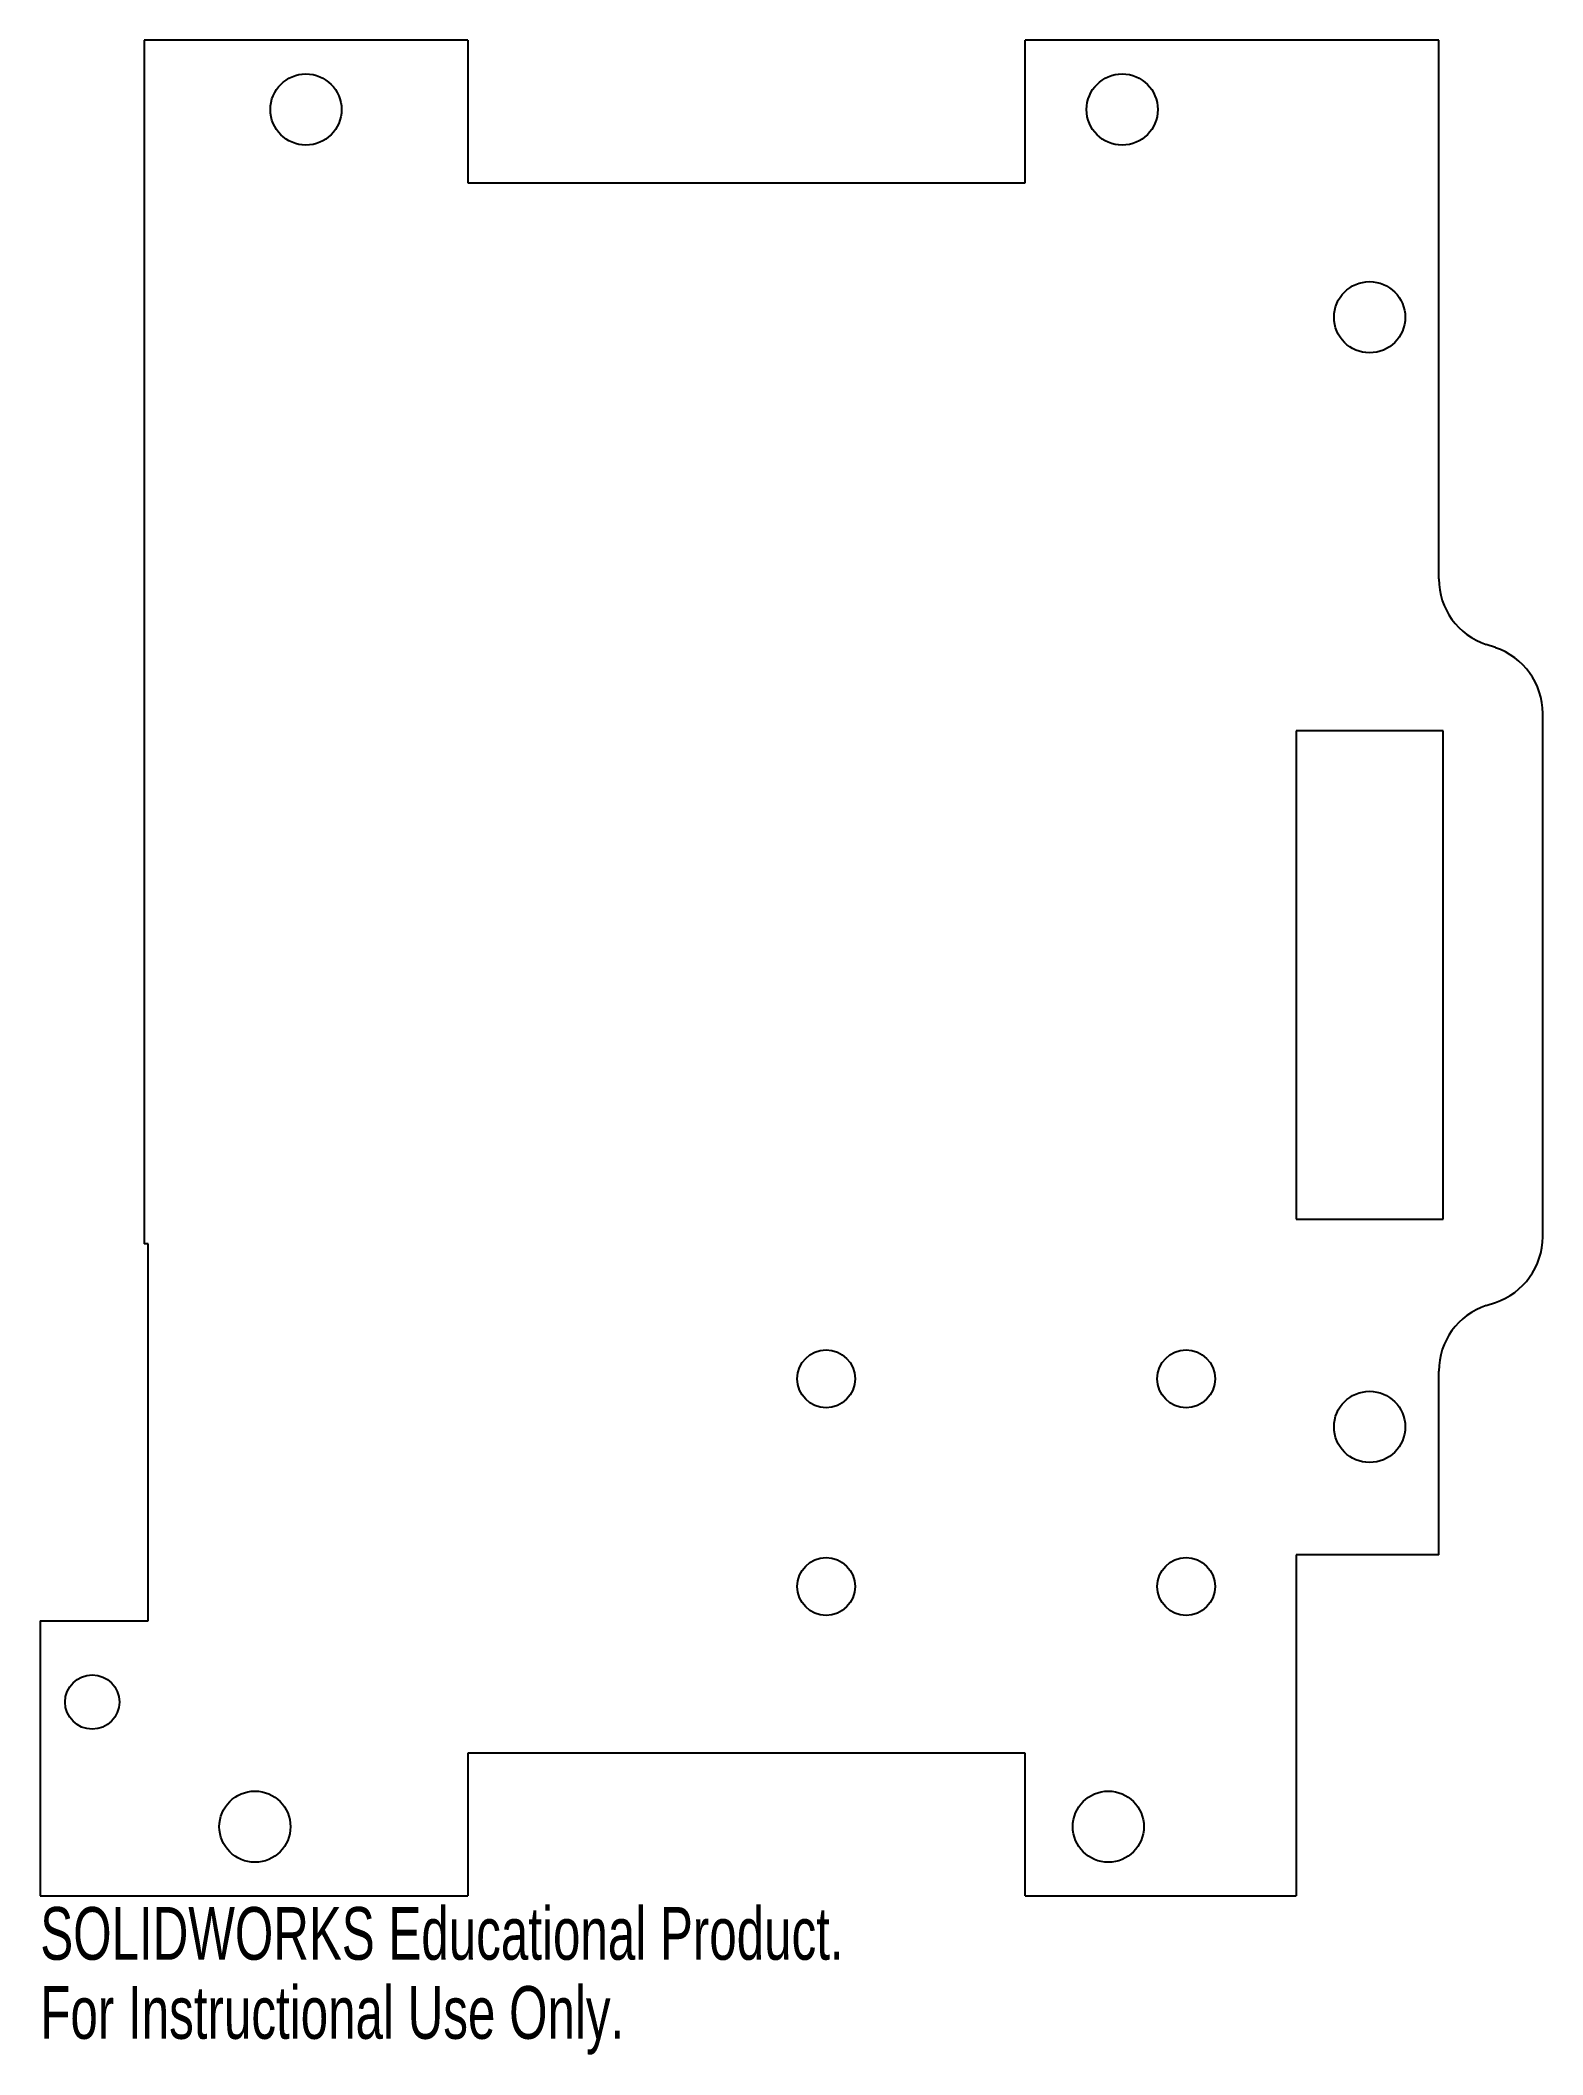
# Model space of a CAD drawing. Header units: inches. Extents: x 1.45 to 6.88, y -6.77 to 0.5.
import ezdxf

# ---------------------------------------------------------------- set-up
doc = ezdxf.new("R2010")
doc.units = ezdxf.units.IN
doc.header["$MEASUREMENT"] = 0
doc.styles.add('SLDTEXTSTYLE0', font='TXT', dxfattribs={"width": 0.7})

msp = doc.modelspace()

# ---------------------------------------------------------------- linework, layer by layer
at = {"color": 7, "linetype": 'Continuous', "lineweight": 25}
for p, q in [((2.9935, 0.5), (1.825, 0.5)), ((1.825, 0.5), (1.825, -3.8452)), ((2.9935, 0.5), (2.9935, -0.015)), ((6.5, 0.5), (5.0065, 0.5)), ((5.0065, -0.015), (5.0065, 0.5)), ((6.5, -1.4448), (6.5, 0.5)), ((2.9935, -0.015), (5.0065, -0.015)), ((6.7041, -1.693), (6.6709, -1.682)), ((6.875, -3.8198), (6.875, -1.9302)), ((5.985, -1.9935), (5.985, -3.7565)), ((6.515, -1.9935), (5.985, -1.9935)), ((6.515, -3.7565), (6.515, -1.9935)), ((5.985, -3.7565), (6.515, -3.7565)), ((1.84, -3.8452), (1.825, -3.8452)), ((1.84, -5.2065), (1.84, -3.8452)), ((6.6709, -4.068), (6.7041, -4.057)), ((6.5, -4.9685), (6.5, -4.3052)), ((5.985, -4.9685), (5.985, -6.2)), ((6.5, -4.9685), (5.985, -4.9685)), ((1.45, -5.2065), (1.84, -5.2065)), ((1.45, -5.2065), (1.45, -6.2)), ((2.9935, -5.685), (2.9935, -6.2)), ((5.0065, -5.685), (2.9935, -5.685)), ((5.0065, -6.2), (5.0065, -5.685)), ((1.45, -6.2), (2.9935, -6.2)), ((5.0065, -6.2), (5.985, -6.2))]:
    msp.add_line(p, q, dxfattribs=at)
for centre, radius in [((2.4093, 0.25), 0.1285), ((5.3565, 0.25), 0.1285), ((6.25, -0.5), 0.1285), ((4.2875, -4.3328), 0.1043), ((5.5875, -4.3328), 0.1043), ((6.25, -4.5065), 0.1285), ((4.2875, -5.0828), 0.1043), ((5.5875, -5.0828), 0.1043), ((1.6375, -5.5), 0.098), ((2.225, -5.95), 0.1285), ((5.3065, -5.95), 0.1285)]:
    msp.add_circle(centre, radius, dxfattribs=at)
for centre, start, end in [((6.75, -1.4448), 180, 251.56505), ((6.625, -1.9302), 0, 71.56505), ((6.625, -3.8198), 288.43495, 0), ((6.75, -4.3052), 108.43495, 180)]:
    msp.add_arc(centre, 0.25, start, end, dxfattribs=at)

# ---------------------------------------------------------------- texts
at = {"color": 7, "linetype": 'Continuous', "char_height": 0.1903, "attachment_point": 1, "style": 'SLDTEXTSTYLE0'}
for s, insert in [('SOLIDWORKS Educational Product.', (1.45, -6.2401)), ('For Instructional Use Only.', (1.45, -6.5256))]:
    msp.add_mtext(s, dxfattribs=dict(at, insert=insert))

doc.saveas('drawing.dxf')
